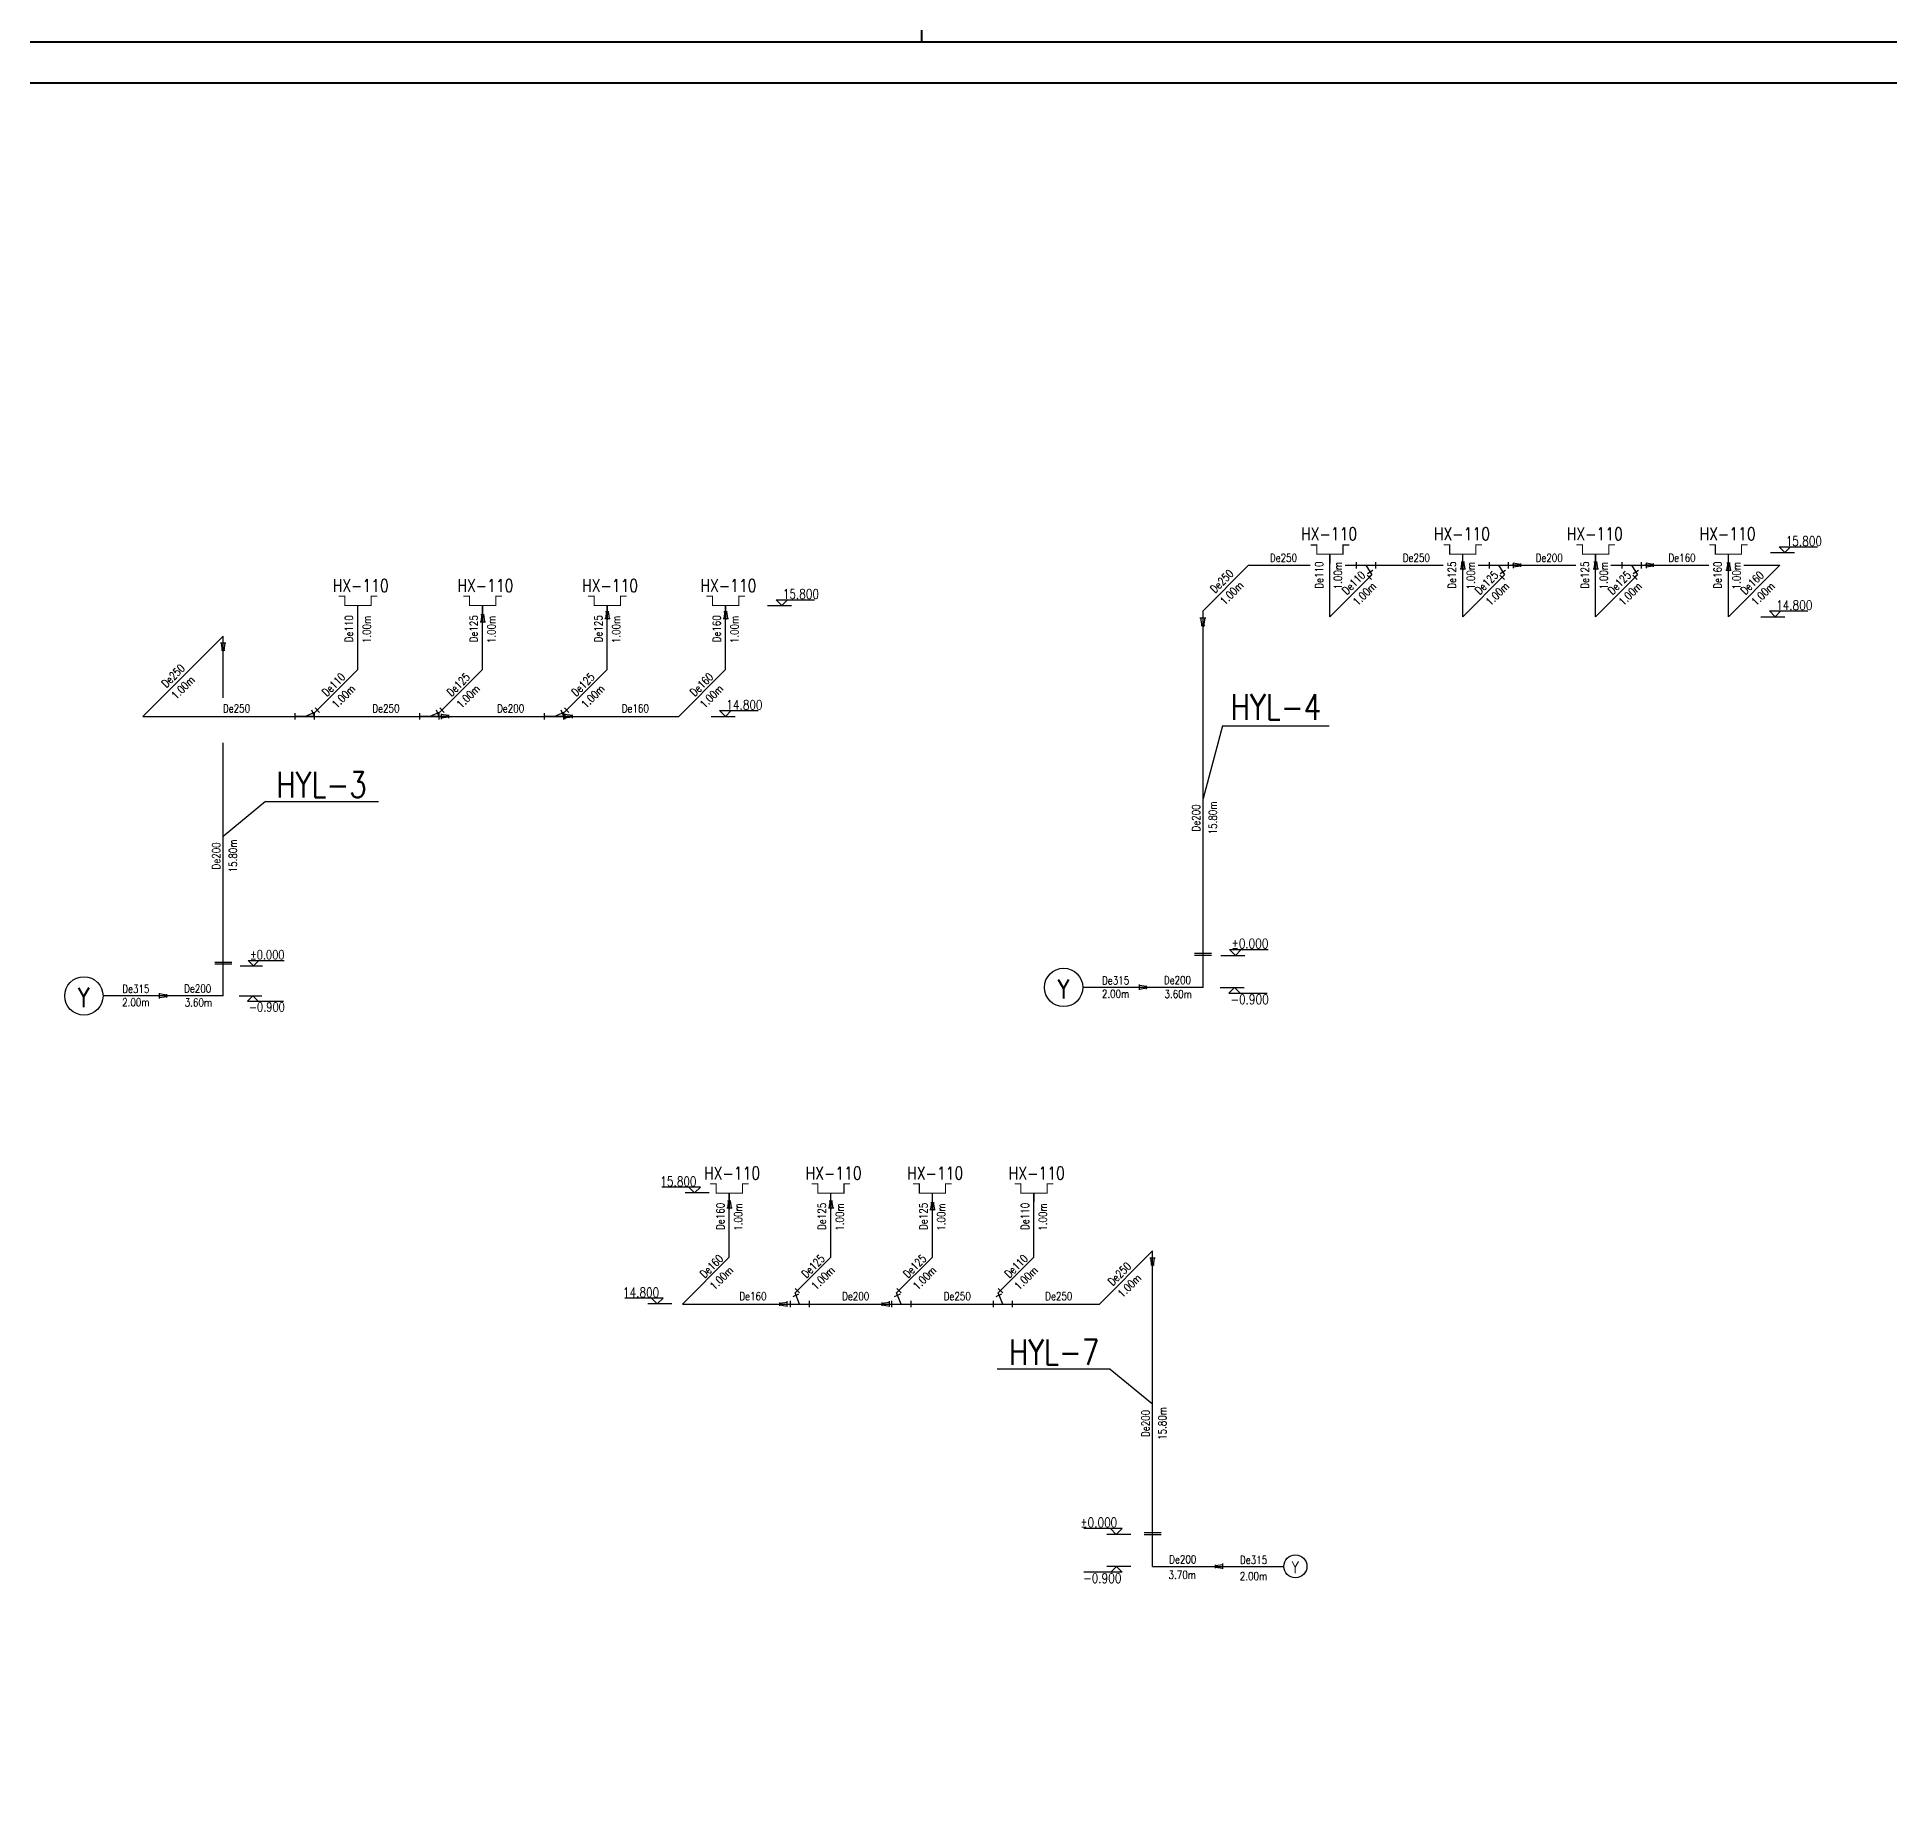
# Model space of a CAD drawing. Extents: x -452079 to 117456, y 3902 to 836955.
# Drawn here: x -296942 to -274337, y 155872 to 177174 of the extents above; entities that cross this region are included whole.
import ezdxf
from ezdxf.enums import TextEntityAlignment as Align

# ---------------------------------------------------------------- set-up
doc = ezdxf.new("R2010")
doc.units = 0
doc.header["$LTSCALE"] = 1000
doc.header["$MEASUREMENT"] = 0
for name, color, linetype in [('0-cxFrame', 155, 'Continuous'), ('A-AXIS-SYMB', 3, 'Continuous'), ('AXIS', 3, 'Continuous'), ('图框', 4, 'Continuous'), ('文本', 4, 'Continuous'), ('虹吸管道配件', 7, 'Continuous'), ('虹吸雨水斗', 6, 'Continuous')]:
    doc.layers.add(name, color=color, linetype=linetype)
doc.layers.add('0-cxText', color=131, linetype='Continuous', lineweight=25)
doc.styles.add('cx_tuming', font='')
doc.styles.add('cx_tuqian1', font='')
doc.styles.add('HZ-URBANUS', font='txt4.shx', dxfattribs={"width": 0.8, "bigfont": 'hzdx.shx'})
doc.styles.add('黑体', font='', dxfattribs={"height": 12})
doc.styles.get('cx_tuming').set_extended_font_data('SimHei')
doc.styles.get('cx_tuqian1').set_extended_font_data('SimSun')
doc.styles.get('黑体').set_extended_font_data('SimHei')

# ---------------------------------------------------------------- blocks, each defined once
blk = doc.blocks.new('1')
at = {"layer": '虹吸管道配件'}
for p, q in [((928060, 800005), (928024, 799780)), ((928033, 800005), (928137, 800005)), ((928085, 800005), (928085, 800031)), ((928085, 800005), (928085, 799742)), ((928109, 800005), (928145, 799780)), ((928007, 799780), (928173, 799780))]:
    blk.add_line(p, q, dxfattribs=at)
blk = doc.blocks.new('A$C1E707BBC')
at = {"layer": '虹吸管道配件'}
for p, q in [((0, 0), (0, 292)), ((900, 146), (0, 146)), ((450, 146), (957, 356)), ((889, 170), (777, 440)), ((900, 0), (900, 292)), ((1140, 333), (933, 539)), ((957, 356), (1037, 436))]:
    blk.add_line(p, q, dxfattribs=at)
blk = doc.blocks.new('A$C45212007')
at = {"layer": '文本'}
for p, q in [((180, 120), (300, 0)), ((180, 120), (980, 120)), ((420, 120), (300, 0)), ((0, 0), (500, 0))]:
    blk.add_line(p, q, dxfattribs=at)
blk = doc.blocks.new('A$C61725A5E')
at = {"layer": '虹吸管道配件'}
for p, q in [((243, 881), (450, 674)), ((0, 293), (0, 0)), ((0, 146), (900, 146)), ((143, 506), (413, 618)), ((235, 666), (346, 777)), ((450, 146), (235, 666)), ((900, 293), (900, 0))]:
    blk.add_line(p, q, dxfattribs=at)
blk = doc.blocks.new('TK22.A1 L(Dragon)')
at = {"layer": '0-cxFrame', "color": 7, "const_width": 0.5}
blk.add_lwpolyline([(0, 0), (-841, 0), (-841, 594), (0, 594)], close=True, dxfattribs=at)
at = {"style": '黑体', "flags": 4}
blk.add_attdef('图幅', text='', height=3.3, dxfattribs=at).set_placement((-40, 3), align=Align.RIGHT)
at = {"layer": '0-cxText', "flags": 4}
for tag, height, style, p in [('建设单位', 3.5, 'cx_tuming', (-45, 240)), ('项目名称', 3.5, 'cx_tuming', (-45, 210)), ('子项名称', 3.5, 'cx_tuming', (-45, 180)), ('工程编号', 3.3, 'cx_tuqian1', (-35, 165)), ('图名1', 3.5, 'cx_tuming', (-45, 87)), ('图名2', 3.5, 'cx_tuming', (-45, 79)), ('图名3', 3.5, 'cx_tuming', (-45, 71)), ('出图日期', 3.3, 'cx_tuqian1', (-39, 60)), ('专业', 3.3, 'cx_tuqian1', (-55, 52)), ('图号', 3.3, 'cx_tuqian1', (-55, 44)), ('版次', 3.3, 'cx_tuqian1', (-20, 44))]:
    blk.add_attdef(tag, text='', height=height, dxfattribs=dict(at, style=style)).set_placement(p, align=Align.MIDDLE)
blk = doc.blocks.new('TK22.A0 L(Dragon)')
at = {"layer": '0-cxFrame', "color": 7, "const_width": 0.5}
blk.add_lwpolyline([(0, 0), (-1189, 0), (-1189, 841), (0, 841)], close=True, dxfattribs=at)
at = {"layer": '0-cxFrame', "const_width": 0.5}
blk.add_lwpolyline([(-80, 10), (-1169, 10), (-1169, 831), (-80, 831)], close=True, dxfattribs=at)
at = {"style": '黑体', "flags": 4}
blk.add_attdef('图幅', text='', height=3.3, dxfattribs=at).set_placement((-40, 3), align=Align.RIGHT)
at = {"layer": '0-cxText', "flags": 4}
for tag, height, style, p in [('建设单位', 3.5, 'cx_tuming', (-45, 240)), ('项目名称', 3.5, 'cx_tuming', (-45, 210)), ('子项名称', 3.5, 'cx_tuming', (-45, 180)), ('工程编号', 3.3, 'cx_tuqian1', (-35, 165)), ('图名1', 3.5, 'cx_tuming', (-45, 87)), ('图名2', 3.5, 'cx_tuming', (-45, 79)), ('图名3', 3.5, 'cx_tuming', (-45, 71)), ('出图日期', 3.3, 'cx_tuqian1', (-39, 60)), ('专业', 3.3, 'cx_tuqian1', (-55, 52)), ('图号', 3.3, 'cx_tuqian1', (-55, 44)), ('版次', 3.3, 'cx_tuqian1', (-20, 44))]:
    blk.add_attdef(tag, text='', height=height, dxfattribs=dict(at, style=style)).set_placement(p, align=Align.MIDDLE)

msp = doc.modelspace()

# ---------------------------------------------------------------- linework, layer by layer
at = {"layer": 'A-AXIS-SYMB'}
msp.add_lwpolyline([(-328198.56, 135064.62), (-268748.56, 135064.62), (-268748.56, 177114.62), (-328198.56, 177114.62)], close=True, dxfattribs=at)
at = {"layer": 'AXIS', "color": 4, "const_width": 13.39}
for points in [[(-281403.89, 170980.5), (-281328.64, 170980.5), (-281328.64, 170867.72), (-281168.75, 170867.72)], [(-280933.6, 170980.5), (-281008.85, 170980.5), (-281008.85, 170867.72), (-281168.75, 170867.72), (-281168.75, 170763.8)], [(-279783.22, 170982.16), (-279707.98, 170982.16), (-279707.98, 170869.39), (-279548.08, 170869.39)], [(-279312.94, 170982.16), (-279388.18, 170982.16), (-279388.18, 170869.39), (-279548.08, 170869.39), (-279548.08, 170765.47)], [(-278162.56, 170982.16), (-278087.31, 170982.16), (-278087.31, 170869.39), (-277927.42, 170869.39)], [(-277692.28, 170982.16), (-277767.52, 170982.16), (-277767.52, 170869.39), (-277927.42, 170869.39), (-277927.42, 170765.47)], [(-276541.9, 170982.16), (-276466.65, 170982.16), (-276466.65, 170869.39), (-276306.75, 170869.39)], [(-276071.61, 170982.16), (-276146.86, 170982.16), (-276146.86, 170869.39), (-276306.75, 170869.39), (-276306.75, 170765.47)], [(-293261.93, 170354.94), (-293186.71, 170354.94), (-293186.71, 170242.19), (-293026.85, 170242.19)], [(-292791.76, 170354.94), (-292866.98, 170354.94), (-292866.98, 170242.19), (-293026.85, 170242.19), (-293026.85, 170138.29)], [(-291740.93, 170354.94), (-291665.71, 170354.94), (-291665.71, 170242.19), (-291505.85, 170242.19)], [(-291270.76, 170354.94), (-291345.98, 170354.94), (-291345.98, 170242.19), (-291505.85, 170242.19), (-291505.85, 170138.29)], [(-290219.93, 170354.94), (-290144.71, 170354.94), (-290144.71, 170242.19), (-289984.85, 170242.19)], [(-289749.76, 170354.94), (-289824.98, 170354.94), (-289824.98, 170242.19), (-289984.85, 170242.19), (-289984.85, 170138.29)], [(-288776.19, 170354.94), (-288700.96, 170354.94), (-288700.96, 170242.19), (-288541.1, 170242.19)], [(-288306.01, 170354.94), (-288381.24, 170354.94), (-288381.24, 170242.19), (-288541.1, 170242.19), (-288541.1, 170138.29)], [(-288731.21, 163190.3), (-288655.98, 163190.3), (-288655.98, 163077.55), (-288496.12, 163077.55)], [(-288261.03, 163190.3), (-288336.26, 163190.3), (-288336.26, 163077.55), (-288496.12, 163077.55), (-288496.12, 162973.65)], [(-287492.37, 163190.3), (-287417.14, 163190.3), (-287417.14, 163077.55), (-287257.28, 163077.55)], [(-287022.19, 163190.3), (-287097.42, 163190.3), (-287097.42, 163077.55), (-287257.28, 163077.55), (-287257.28, 162973.65)], [(-286253.53, 163190.3), (-286178.3, 163190.3), (-286178.3, 163077.55), (-286018.44, 163077.55)], [(-285783.35, 163190.3), (-285858.58, 163190.3), (-285858.58, 163077.55), (-286018.44, 163077.55), (-286018.44, 162973.65)], [(-285014.69, 163190.3), (-284939.46, 163190.3), (-284939.46, 163077.55), (-284779.6, 163077.55)], [(-284544.51, 163190.3), (-284619.74, 163190.3), (-284619.74, 163077.55), (-284779.6, 163077.55), (-284779.6, 162973.65)]]:
    msp.add_lwpolyline(points, dxfattribs=at)
at = {"layer": '文本'}
for p, q in [((-275689.99, 170956.98), (-275619.68, 170886.67)), ((-275689.99, 170956.98), (-275221.26, 170956.98)), ((-275549.37, 170956.98), (-275619.68, 170886.67)), ((-275795.46, 170886.67), (-275502.5, 170886.67)), ((-275912.64, 170105.65), (-275619.68, 170105.65)), ((-275807.18, 170175.96), (-275736.87, 170105.65)), ((-275807.18, 170175.96), (-275338.44, 170175.96)), ((-275666.56, 170175.96), (-275736.87, 170105.65)), ((-282477.97, 168773.16), (-282716.92, 167889.33)), ((-282477.97, 168773.16), (-281177.62, 168773.16)), ((-294153.82, 167851.48), (-294669.96, 167425.66)), ((-294153.82, 167851.48), (-292775.73, 167851.48)), ((-282498.25, 165975.56), (-282205.3, 165975.56)), ((-282392.79, 166045.87), (-282322.48, 165975.56)), ((-282392.79, 166045.87), (-281924.05, 166045.87)), ((-282252.17, 166045.87), (-282322.48, 165975.56)), ((-294464.89, 165847.92), (-294190.14, 165847.92)), ((-294365.98, 165913.86), (-294300.04, 165847.92)), ((-294365.98, 165913.86), (-293926.39, 165913.86)), ((-294234.1, 165913.86), (-294300.04, 165847.92)), ((-294474.81, 165481.59), (-294200.06, 165481.59)), ((-294375.9, 165415.65), (-294309.96, 165481.59)), ((-294244.02, 165415.65), (-294309.96, 165481.59)), ((-282508.83, 165584.94), (-282215.87, 165584.94)), ((-282403.36, 165514.63), (-282333.05, 165584.94)), ((-282403.36, 165514.63), (-281934.63, 165514.63)), ((-282262.74, 165514.63), (-282333.05, 165584.94)), ((-294375.9, 165415.65), (-293936.3, 165415.65)), ((-283848.91, 160931.9), (-285229.05, 160931.9)), ((-283848.91, 160931.9), (-283332.01, 160505.44))]:
    msp.add_line(p, q, dxfattribs=at)
for centre, radius in [((-296370.56, 165481.59), 234), ((-284417.9, 165584.94), 234.05), ((-281590.16, 158525.32), 140.61)]:
    msp.add_circle(centre, radius, dxfattribs=at)
at = {"layer": '虹吸管道配件'}
for p, q in [((-281168.75, 170856.03), (-281168.75, 170866.05)), ((-281168.75, 170856.03), (-281168.75, 170753.44)), ((-280848.49, 170771.33), (-280848.49, 170695.16)), ((-280848.49, 170733.25), (-280614.12, 170733.25)), ((-280731.31, 170733.25), (-280658.78, 170615.65)), ((-280646.21, 170667.64), (-280710.98, 170627.55)), ((-280614.12, 170771.33), (-280614.12, 170695.16)), ((-279548.08, 170856.03), (-279548.08, 170866.05)), ((-279227.83, 170771.33), (-279227.83, 170695.16)), ((-279227.83, 170733.25), (-278993.46, 170733.25)), ((-279110.64, 170733.25), (-279038.12, 170615.65)), ((-279025.55, 170667.64), (-279090.32, 170627.55)), ((-278993.46, 170771.33), (-278993.46, 170695.16)), ((-277927.42, 170856.03), (-277927.42, 170866.05)), ((-277927.42, 170856.03), (-277927.42, 170866.05)), ((-277927.42, 170856.03), (-277927.42, 170753.44)), ((-277607.16, 170771.33), (-277607.16, 170695.16)), ((-277607.16, 170733.25), (-277372.8, 170733.25)), ((-277489.98, 170733.25), (-277417.46, 170615.65)), ((-277404.89, 170667.64), (-277469.65, 170627.55)), ((-277372.8, 170771.33), (-277372.8, 170695.16)), ((-276306.75, 170856.03), (-276306.75, 170866.05)), ((-280715.36, 170612.93), (-280661.5, 170559.07)), ((-280658.78, 170615.65), (-280688.43, 170586)), ((-279094.7, 170612.93), (-279040.84, 170559.07)), ((-279038.12, 170615.65), (-279067.77, 170586)), ((-277474.03, 170612.93), (-277420.17, 170559.07)), ((-277417.46, 170615.65), (-277447.1, 170586)), ((-294773.84, 165894.99), (-294566.08, 165894.99)), ((-294773.84, 165871.59), (-294566.08, 165871.59)), ((-283436.04, 158939.33), (-283227.97, 158939.33)), ((-283436.04, 158915.9), (-283227.97, 158915.9)), ((-282563.66, 158525.32), (-282573.69, 158525.32)), ((-282563.68, 158505.13), (-282563.63, 158545.51)), ((-282563.67, 158515.76), (-282475.81, 158501.6)), ((-282563.66, 158525.32), (-282461.08, 158525.32)), ((-282563.65, 158534.79), (-282475.75, 158548.72)), ((-282475.82, 158494.91), (-282475.73, 158559.88))]:
    msp.add_line(p, q, dxfattribs=at)
at = {"layer": '虹吸管道配件', "lineweight": -2}
for p, q in [((-282612.87, 165998.99), (-282820.96, 165998.99)), ((-282612.87, 165975.56), (-282820.96, 165975.56))]:
    msp.add_line(p, q, dxfattribs=at)
at = {"layer": '虹吸雨水斗'}
for p, q in [((-282716.92, 170178.29), (-282161.85, 170733.25)), ((-282161.85, 170733.25), (-281409.83, 170733.25)), ((-281168.75, 170105.69), (-281168.75, 170867.72)), ((-280981.84, 170733.25), (-279789.17, 170733.25)), ((-280930.68, 170733.25), (-280541.18, 170733.25)), ((-279548.08, 170105.69), (-279548.08, 170867.72)), ((-279361.18, 170733.25), (-278168.51, 170733.25)), ((-279310.02, 170733.25), (-278920.52, 170733.25)), ((-279310.02, 170733.25), (-278920.52, 170733.25)), ((-277927.42, 170105.69), (-277927.42, 170867.72)), ((-277740.51, 170733.25), (-276547.84, 170733.25)), ((-277689.36, 170733.25), (-277299.86, 170733.25)), ((-276306.75, 170105.69), (-276306.75, 170867.72)), ((-275679.19, 170733.25), (-276306.75, 170105.69)), ((-276119.85, 170733.25), (-275679.19, 170733.25)), ((-276068.69, 170733.25), (-275679.19, 170733.25)), ((-276068.69, 170733.25), (-275679.19, 170733.25)), ((-280658.78, 170615.65), (-281168.75, 170105.69)), ((-279038.12, 170615.65), (-279548.08, 170105.69)), ((-277417.46, 170615.65), (-277927.42, 170105.69)), ((-293026.85, 169462.19), (-293026.85, 170242.19)), ((-291505.85, 169462.19), (-291505.85, 170242.19)), ((-289984.85, 169462.19), (-289984.85, 170242.19)), ((-288541.1, 169462.19), (-288541.1, 170242.19)), ((-282716.92, 165584.94), (-282716.92, 170178.29)), ((-295649.67, 168890.48), (-294669.96, 169870.19)), ((-294669.96, 169117.91), (-294669.96, 169870.19)), ((-293543.92, 168945.12), (-293026.85, 169462.19)), ((-292022.92, 168945.12), (-291505.85, 169462.19)), ((-290501.92, 168945.12), (-289984.85, 169462.19)), ((-289112.81, 168890.48), (-288541.1, 169462.19)), ((-295649.67, 168890.48), (-289112.81, 168890.48)), ((-294669.96, 165481.59), (-294669.96, 168568.78)), ((-294669.96, 165481.59), (-296136.56, 165481.59)), ((-282716.92, 165584.94), (-284183.85, 165584.94)), ((-288496.12, 162296.39), (-288496.12, 163077.55)), ((-287257.28, 162296.39), (-287257.28, 163077.55)), ((-286018.44, 162296.39), (-286018.44, 163077.55)), ((-284779.6, 162296.39), (-284779.6, 163077.55)), ((-283980.72, 161723.84), (-283332.01, 162372.55)), ((-283332.01, 158525.32), (-283332.01, 162372.55)), ((-289068.67, 161723.84), (-288496.12, 162296.39)), ((-287694.51, 161859.15), (-287257.28, 162296.39)), ((-286455.67, 161859.15), (-286018.44, 162296.39)), ((-285216.83, 161859.15), (-284779.6, 162296.39)), ((-289068.67, 161723.84), (-283980.72, 161723.84)), ((-283332.01, 158525.32), (-281730.77, 158525.32))]:
    msp.add_line(p, q, dxfattribs=at)

# ---------------------------------------------------------------- block references
at = {"layer": '0-cxFrame', "xscale": 50, "yscale": 50, "zscale": 50}
for name, p in [('TK22.A1 L(Dragon)', (-286148.56, 177114.62)), ('TK22.A0 L(Dragon)', (-268748.56, 135064.62))]:
    msp.add_blockref(name, p, dxfattribs=at)
at = {"layer": '图框'}
for p, xscale, yscale, zscale in [((-288030.61, 170242.19), 0.5850000000000001, 0.5850000000000001, 0.5850000000000001), ((-288719.32, 168890.44), 0.5850000000000001, 0.5850000000000001, 0.5850000000000001), ((-288743.38, 163078.67), -0.585867952519036, 0.5858679525185098, 0.5858679525186151), ((-289198.76, 161724.96), -0.585867952519036, 0.5858679525185098, 0.5858679525186151), ((-283598.99, 158915.9), -0.585867952519036, 0.5858679525185098, 0.5858679525186151)]:
    msp.add_blockref('A$C45212007', p, dxfattribs=dict(at, xscale=xscale, yscale=yscale, zscale=zscale))
at = {"layer": '图框', "xscale": 0.585867952519036, "yscale": 0.585867952519036, "zscale": 0.585867952519036, "rotation": 180}
msp.add_blockref('A$C45212007', (-283597.71, 158525.32), dxfattribs=at)
at = {"layer": '虹吸管道配件', "lineweight": -2}
for name, p, xscale, yscale, zscale in [('1', (-642120.1, -141759.36), 0.3906668614911034, 0.3906668614911034, 0.3906668614911034), ('1', (-640499.44, -141759.36), 0.3906668614911034, 0.3906668614911034, 0.3906668614911034), ('1', (-638878.78, -141772.72), 0.3906668614911034, 0.3906668614911034, 0.3906668614911034), ('1', (-653458.96, -141869.55), 0.3900000000000001, 0.3900000000000001, 0.3900000000000001), ('1', (-651937.96, -141831.82), 0.3900000000000001, 0.3900000000000001, 0.3900000000000001), ('1', (-650494.22, -141831.82), 0.3900000000000001, 0.3900000000000001, 0.3900000000000001), ('A$C1E707BBC', (-293792.81, 168852.46), 0.26, 0.26, 0.26), ('A$C1E707BBC', (-292271.81, 168852.46), 0.26, 0.26, 0.26), ('A$C1E707BBC', (-290750.81, 168852.46), 0.26, 0.26, 0.26), ('1', (-650986.26, -149480.76), 0.390578635011989, 0.390578635011989, 0.390578635011989), ('1', (-649747.42, -149480.76), 0.390578635011989, 0.390578635011989, 0.390578635011989), ('1', (-648508.58, -149500.45), 0.390578635011989, 0.390578635011989, 0.390578635011989), ('A$C61725A5E', (-287755.64, 161685.75), 0.260385756675361, 0.260385756675361, 0.260385756675361), ('A$C61725A5E', (-286516.8, 161685.75), 0.260385756675361, 0.260385756675361, 0.260385756675361), ('A$C61725A5E', (-285277.95, 161685.75), 0.260385756675361, 0.260385756675361, 0.260385756675361)]:
    msp.add_blockref(name, p, dxfattribs=dict(at, xscale=xscale, yscale=yscale, zscale=zscale))
for p, xscale, yscale, zscale, rotation in [((-590917.05, 532768.12), 0.3900880957732201, 0.3900880957732201, 0.3900880957732201, 270), ((-589296.39, 532768.12), 0.3900880957732201, 0.3900880957732201, 0.3900880957732201, 270), ((112846.28, 510967.21), 0.4262144482194491, 0.4262144482194491, 0.4262144482194491, 180), ((67283.15, 481697.47), 0.3900000000000001, 0.3900000000000001, 0.3900000000000001, 180), ((-603924.34, 530843.6), 0.3900000000000001, 0.3900000000000001, 0.3900000000000001, 270), ((-602416.34, 530843.6), 0.3900000000000001, 0.3900000000000001, 0.3900000000000001, 270), ((-607360.51, -196471.53), -0.3900000000000001, 0.3900000000000001, 0.3900000000000001, 270), ((-595478.09, -196449.93), -0.3900880957732201, 0.3900880957732201, 0.3900880957732201, 270), ((79158.13, 474662.48), 0.390578635011989, 0.390578635011989, 0.390578635011989, 180), ((24586.08, -200766.3), 0.3905786350125153, 0.3905786350125153, 0.3905786350125153, 90), ((25834.2, -200766.3), 0.3905786350125153, 0.3905786350125153, 0.3905786350125153, 90)]:
    msp.add_blockref('1', p, dxfattribs=dict(at, xscale=xscale, yscale=yscale, zscale=zscale, rotation=rotation))

# ---------------------------------------------------------------- texts
at = {"layer": '文本', "style": 'HZ-URBANUS', "width": 0.8}
for s, height, p in [('HX-110', 156.245, (-281179.75, 171038.02)), ('HX-110', 156.245, (-279559.09, 171038.02)), ('HX-110', 156.245, (-277938.42, 171038.02)), ('HX-110', 156.245, (-276317.76, 171038.02)), ('15.800', 117.184, (-275387.28, 170968.7)), ('De250', 97.653, (-281735.24, 170774.85)), ('De250', 97.653, (-280114.57, 170774.85)), ('De200', 97.653, (-278493.91, 170774.85)), ('De160', 97.653, (-276873.25, 170774.85)), ('HX-110', 156, (-292993.85, 170407.2)), ('HX-110', 156, (-291472.85, 170407.2)), ('HX-110', 156, (-289951.85, 170407.2)), ('HX-110', 156, (-288508.11, 170407.2)), ('15.800', 117, (-287623.07, 170324.09)), ('14.800', 117.184, (-275504.46, 170187.68)), ('14.800', 117, (-288311.78, 168972.34)), ('HYL-4', 312.49, (-281826.88, 168849.44)), ('De250', 97.5, (-294507.89, 168938.09)), ('De250', 97.5, (-292685.12, 168938.09)), ('De200', 97.5, (-291164.12, 168938.09)), ('De160', 97.5, (-289643.12, 168938.09)), ('HYL-3', 312, (-293470.52, 167900.71)), ('%%P0.000', 117.184, (-282144.84, 166061.74)), ('%%P0.000', 109.9, (-294133.45, 165928.75)), ('De315', 97.522, (-283783.54, 165621.68)), ('De200', 97.522, (-283028.76, 165625.48)), ('Y', 234, (-296373.8, 165346.06)), ('De315', 97.5, (-295736.34, 165518.31)), ('De200', 97.5, (-294981.73, 165522.11)), ('Y', 234.05, (-284421.13, 165449.39)), ('2.00m', 97.522, (-283783.54, 165458.8)), ('3.60m', 97.522, (-283020.12, 165456.11)), ('-0.900', 117.184, (-282149.13, 165381.26)), ('2.00m', 97.5, (-295736.34, 165355.47)), ('3.60m', 97.5, (-294973.09, 165352.78)), ('-0.900', 109.9, (-294137.47, 165290.57)), ('15.800', 117.174, (-289117.01, 163161.16)), ('HX-110', 156.231, (-288463.08, 163242.81)), ('HX-110', 156.231, (-287224.23, 163242.81)), ('HX-110', 156.231, (-285985.39, 163242.81)), ('HX-110', 156.231, (-284746.55, 163242.81)), ('14.800', 117.174, (-289572.39, 161807.45)), ('De160', 97.645, (-288207.79, 161771.52)), ('De200', 97.645, (-286954.25, 161771.52)), ('De250', 97.645, (-285715.41, 161771.52)), ('De250', 97.645, (-284476.57, 161771.52)), ('HYL-7', 312.463, (-284533.23, 160981.21)), ('%%P0.000', 117.174, (-283988.41, 159002.29)), ('3.70m', 97.645, (-282970.2, 158374.1)), ('De200', 97.645, (-282964.1, 158562.1)), ('De315', 97.645, (-282100.76, 158555.81)), ('Y', 140.61, (-281592.1, 158443.88)), ('-0.900', 117.174, (-283946.58, 158321.66)), ('2.00m', 97.645, (-282100.76, 158357.32))]:
    msp.add_text(s, height=height, dxfattribs=at).set_placement(p, align=Align.CENTER)
for s, height, rotation, p in [('De250', 97.653, 45, (-282453.49, 170503.74)), ('De110', 97.653, 90, (-281251.87, 170612.94)), ('1.00m', 97.653, 90, (-281021.73, 170606.23)), ('De125', 97.653, 90, (-279631.2, 170612.94)), ('1.00m', 97.653, 90, (-279401.06, 170606.23)), ('De125', 97.653, 90, (-278010.54, 170612.94)), ('1.00m', 97.653, 90, (-277780.4, 170606.23)), ('De160', 97.653, 90, (-276389.87, 170612.94)), ('1.00m', 97.653, 90, (-276159.73, 170606.23)), ('1.00m', 97.653, 45, (-282333.59, 170359.54)), ('De110', 97.653, 44.983999, (-280845.04, 170484.84)), ('1.00m', 97.653, 45, (-280712.77, 170350.07)), ('De125', 97.653, 44.983999, (-279224.38, 170484.84)), ('1.00m', 97.653, 45, (-279092.1, 170350.07)), ('De125', 97.653, 44.983999, (-277603.71, 170484.84)), ('1.00m', 97.653, 45, (-277471.44, 170350.07)), ('De160', 97.653, 44.983999, (-275983.05, 170484.84)), ('1.00m', 97.653, 45, (-275850.78, 170350.07)), ('De110', 97.5, 90, (-293087.32, 169958.52)), ('1.00m', 97.5, 90, (-292870.06, 169950.35)), ('De125', 97.5, 90, (-291566.32, 169958.52)), ('1.00m', 97.5, 90, (-291349.06, 169950.35)), ('De125', 97.5, 90, (-290045.32, 169958.52)), ('1.00m', 97.5, 90, (-289828.06, 169950.35)), ('De160', 97.5, 90, (-288601.58, 169958.52)), ('1.00m', 97.5, 90, (-288384.32, 169950.35)), ('De250', 97.5, 45, (-295246.92, 169350.94)), ('1.00m', 97.5, 45, (-295127.21, 169206.97)), ('De110', 97.5, 45, (-293288.96, 169243.15)), ('De125', 97.5, 45, (-291767.96, 169243.15)), ('De125', 97.5, 45, (-290246.96, 169243.15)), ('De160', 97.5, 45, (-288799.95, 169243.73)), ('1.00m', 97.5, 45, (-293169.25, 169099.18)), ('1.00m', 97.5, 45, (-291648.25, 169099.18)), ('1.00m', 97.5, 45, (-290127.25, 169099.18)), ('1.00m', 97.5, 45, (-288680.24, 169099.76)), ('De200', 97.653, 90, (-282753.7, 167651.99)), ('15.80m', 97.653, 90, (-282549.24, 167651.99)), ('De200', 97.5, 90, (-294706.69, 167188.69)), ('15.80m', 97.5, 90, (-294502.55, 167188.69)), ('De160', 97.645, 90, (-288556.69, 162793.46)), ('1.00m', 97.645, 90, (-288339.1, 162785.28)), ('De125', 97.645, 90, (-287317.85, 162793.46)), ('1.00m', 97.645, 90, (-287100.26, 162785.28)), ('De125', 97.645, 90, (-286079, 162793.46)), ('1.00m', 97.645, 90, (-285861.42, 162785.28)), ('De110', 97.645, 90, (-284840.16, 162793.46)), ('1.00m', 97.645, 90, (-284622.58, 162785.28)), ('De160', 97.645, 45, (-288678.18, 162151.23)), ('De125', 97.645, 45, (-287439.34, 162151.23)), ('De125', 97.645, 45, (-286200.49, 162151.23)), ('De110', 97.645, 45, (-284961.65, 162151.23)), ('1.00m', 97.645, 45, (-288558.29, 162007.04)), ('1.00m', 97.645, 45, (-287319.45, 162007.04)), ('1.00m', 97.645, 45, (-286080.61, 162007.04)), ('1.00m', 97.645, 45, (-284841.76, 162007.04)), ('De250', 97.645, 45, (-283701.76, 162057.55)), ('1.00m', 97.645, 45, (-283581.87, 161913.37)), ('De200', 97.645, 90, (-283368.79, 160268.13)), ('15.80m', 97.645, 90, (-283164.35, 160268.13))]:
    msp.add_text(s, height=height, rotation=rotation, dxfattribs=at).set_placement(p, align=Align.CENTER)

doc.saveas('drawing.dxf')
